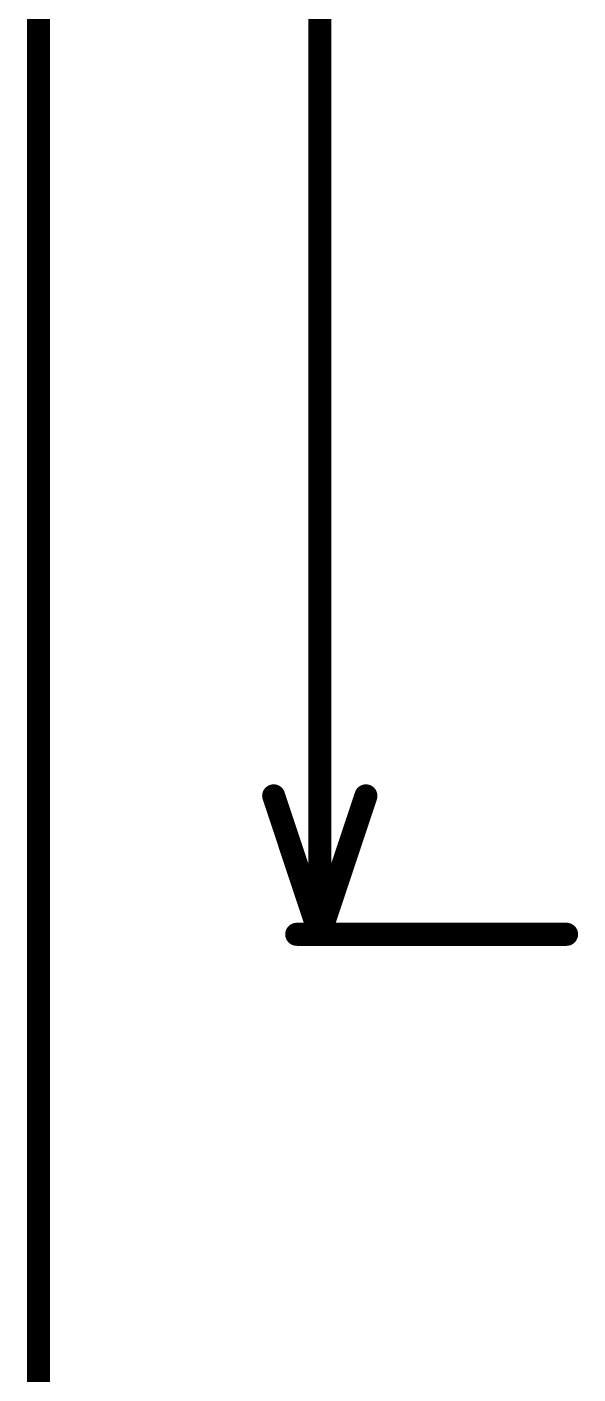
# Model space of a CAD drawing. Header units: millimetres. Extents: x -0.27 to 3.94, y -1.19 to 3.
# Drawn here: x -0.249 to -0.01, y -0.191 to 0.393 of the extents above; entities that cross this region are included whole.
import ezdxf

# ---------------------------------------------------------------- set-up
doc = ezdxf.new("R2010")
doc.units = ezdxf.units.MM
doc.header["$MEASUREMENT"] = 0
doc.layers.add('Mechanical1', color=6, linetype='Continuous')

msp = doc.modelspace()

# ---------------------------------------------------------------- linework, layer by layer
at = {"layer": 'Mechanical1', "const_width": 0.01}
for points in [[(-0.122, 0), (-0.122, 0.56046)], [(-0.244, -1.1811), (-0.244, 0.53547)], [(-0.142, 0.06), (-0.122, 0)], [(-0.122, 0), (-0.102, 0.06)], [(-0.132, 0), (-0.015, 0)]]:
    msp.add_lwpolyline(points, dxfattribs=at)
at = {"layer": 'Mechanical1', "const_width": 0.005}
for points in [[(-0.1445, 0.06, 1), (-0.1395, 0.06, 1)], [(-0.1045, 0.06, 1), (-0.0995, 0.06, 1)], [(-0.1345, 0, 1), (-0.1295, 0, 1)], [(-0.1245, 0, 1), (-0.1195, 0, 1)], [(-0.1245, 0, 1), (-0.1195, 0, 1)], [(-0.1245, 0, 1), (-0.1195, 0, 1)], [(-0.0175, 0, 1), (-0.0125, 0, 1)]]:
    msp.add_lwpolyline(points, format="xyb", close=True, dxfattribs=at)

doc.saveas('drawing.dxf')
